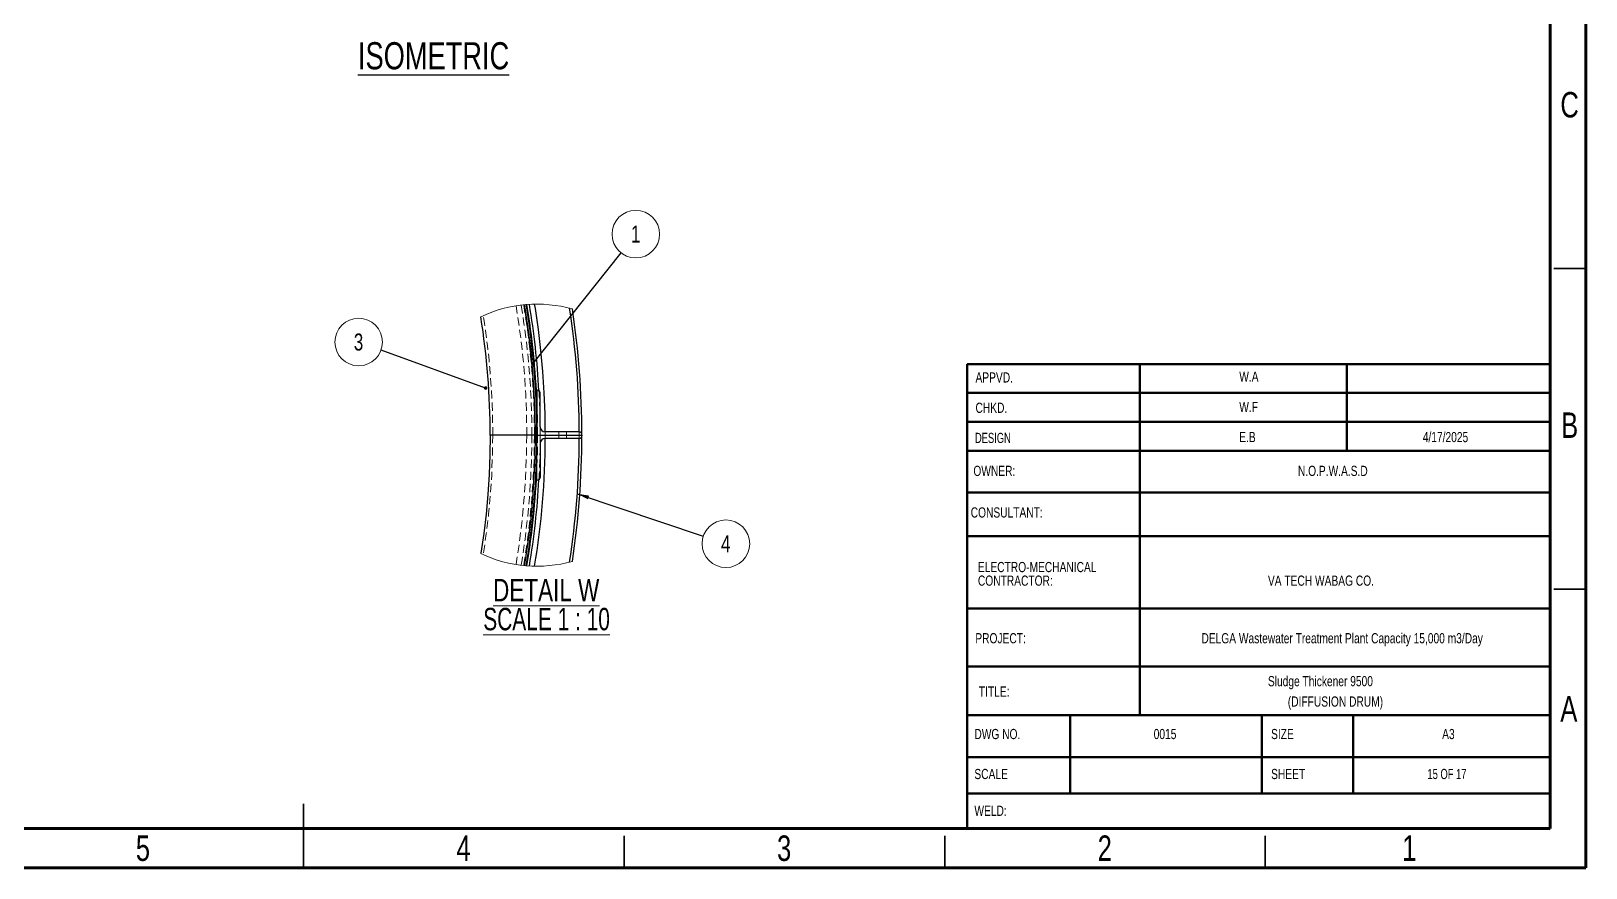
# Model space of a CAD drawing. Header units: millimetres. Extents: x 122 to 2816, y -707 to 556.
# Drawn here: x 1186.6 to 1429.1, y -703.7 to -573.1 of the extents above; entities that cross this region are included whole.
import ezdxf

# ---------------------------------------------------------------- set-up
doc = ezdxf.new("R2010")
doc.units = ezdxf.units.MM
doc.linetypes.add('HIDDEN', pattern=[1.905, 1.27, -0.635])
doc.layers.add('FORMAT', color=7, linetype='Continuous')
doc.styles.add('SLDTEXTSTYLE10', font='TXT', dxfattribs={"width": 0.6875})
doc.styles.add('SLDTEXTSTYLE16', font='TXT', dxfattribs={"width": 0.696429})
doc.styles.add('SLDTEXTSTYLE6', font='TXT', dxfattribs={"width": 0.687299})
doc.styles.add('SLDTEXTSTYLE7', font='TXT', dxfattribs={"width": 0.75})
doc.dimstyles.new('SLDDIMSTYLE0', dxfattribs={"dimtxt": 2.5, "dimasz": 1.852083, "dimexe": 0, "dimexo": 0.625, "dimgap": 0, "dimtad": 1, "dimdec": 0, "dimrnd": 1e-09, "dimtxsty": 'Standard', "dimsah": 1, "dimcen": 2.5, "dimazin": 3, "dimtfac": 1.852083, "dimtdec": 0, "dimtmove": 0, "dimatfit": 3, "dimfrac": 2})
doc.dimstyles.new('SLDDIMSTYLE1', dxfattribs={"dimtxt": 2.5, "dimasz": 0.569872, "dimexe": 0, "dimexo": 0.625, "dimgap": 0, "dimtad": 1, "dimdec": 0, "dimrnd": 1e-09, "dimtxsty": 'Standard', "dimblk1": 'DOT', "dimblk2": 'DOT', "dimsah": 1, "dimcen": 2.5, "dimazin": 3, "dimtfac": 0.569872, "dimtdec": 0, "dimtmove": 0, "dimatfit": 3, "dimldrblk": 'DOT', "dimfrac": 2})

# ---------------------------------------------------------------- blocks, each defined once
blk = doc.blocks.new('SW_NOTE_0_174')
at = {"color": 0, "linetype": 'Continuous', "lineweight": 0, "char_height": 1.5875, "attachment_point": 1, "style": 'SLDTEXTSTYLE7'}
for s, insert in [('ELECTRO-MECHANICAL', (0, 2.05)), ('CONTRACTOR:', (0, -0.07))]:
    blk.add_mtext(s, dxfattribs=dict(at, insert=insert))
blk = doc.blocks.new('SW_NOTE_0_186')
at = {"color": 0, "linetype": 'Continuous', "lineweight": 0, "char_height": 3.5, "attachment_point": 2}
for s, insert, style in [('\\LDETAIL W', (12.3, 4.51), 'SLDTEXTSTYLE7'), ('\\LSCALE 1 : 10', (12.36, -0.01), 'SLDTEXTSTYLE16')]:
    blk.add_mtext(s, dxfattribs=dict(at, insert=insert, style=style))
blk = doc.blocks.new('SW_NOTE_0_187')
at = {"color": 0, "linetype": 'Continuous', "lineweight": 0}
blk.add_circle((3.52, -1.18), 3.71, dxfattribs=at)
at = {"color": 0, "linetype": 'Continuous', "lineweight": 0, "insert": (3.49, 0.14), "char_height": 2.65, "attachment_point": 2, "style": 'SLDTEXTSTYLE7'}
blk.add_mtext('4', dxfattribs=at)
blk = doc.blocks.new('SW_NOTE_0_188')
at = {"color": 0, "linetype": 'Continuous', "lineweight": 0}
blk.add_circle((-3.49, 1.26), 3.71, dxfattribs=at)
at = {"color": 0, "linetype": 'Continuous', "lineweight": 0, "insert": (-3.51, 2.59), "char_height": 2.65, "attachment_point": 2, "style": 'SLDTEXTSTYLE7'}
blk.add_mtext('3', dxfattribs=at)
blk = doc.blocks.new('_Dot')
at = {"color": 0, "linetype": 'ByBlock', "lineweight": -2}
blk.add_line((-0.5, 0), (-1, 0), dxfattribs=at)
at = {"color": 0, "linetype": 'ByBlock', "const_width": 0.5}
blk.add_lwpolyline([(-0.25, 0, 1), (0.25, 0, 1)], format="xyb", close=True, dxfattribs=at)
blk = doc.blocks.new('SW_NOTE_0_189')
at = {"color": 0, "linetype": 'Continuous', "lineweight": 0}
blk.add_circle((2.3, 2.91), 3.71, dxfattribs=at)
at = {"color": 0, "linetype": 'Continuous', "lineweight": 0, "insert": (2.28, 4.24), "char_height": 2.65, "attachment_point": 2, "style": 'SLDTEXTSTYLE7'}
blk.add_mtext('1', dxfattribs=at)

msp = doc.modelspace()

# ---------------------------------------------------------------- linework, layer by layer
at = {"color": 7, "linetype": 'Continuous', "lineweight": 70}
for p, q in [((1429.075429, -416.713408), (1429.075429, -703.713408)), ((1423.477901, -420.579883), (1423.477901, -697.579883)), ((1423.477901, -697.579883), (1034.075429, -697.579883)), ((1429.075429, -703.713408), (1029.075429, -703.713408))]:
    msp.add_line(p, q, dxfattribs=at)
at = {"color": 7, "linetype": 'Continuous', "lineweight": 35}
for p, q in [((1424.075429, -610.213408), (1429.075429, -610.213408)), ((1424.075429, -660.213408), (1429.075429, -660.213408)), ((1229.075429, -703.714408), (1229.075429, -693.712408)), ((1229.075429, -698.713408), (1229.075429, -703.713408)), ((1279.075429, -698.713408), (1279.075429, -703.713408)), ((1329.075429, -698.713408), (1329.075429, -703.713408)), ((1379.075429, -698.713408), (1379.075429, -703.713408))]:
    msp.add_line(p, q, dxfattribs=at)
at = {"color": 7, "linetype": 'Continuous', "lineweight": 50}
for p, q in [((1332.588215, -625.114232), (1332.588215, -634.114232)), ((1423.477901, -625.114232), (1332.588215, -625.114232)), ((1359.523043, -629.614232), (1359.523043, -625.114232)), ((1391.814335, -638.614232), (1391.814335, -625.114232)), ((1423.477901, -629.614232), (1332.588215, -629.614232)), ((1359.523043, -634.114232), (1359.523043, -629.614232)), ((1332.588215, -634.114232), (1332.588215, -697.579883)), ((1423.477901, -634.114232), (1332.588215, -634.114232)), ((1359.523043, -638.614232), (1359.523043, -634.114232)), ((1423.477901, -638.614232), (1332.588215, -638.614232)), ((1359.523043, -679.88802), (1359.523043, -638.614232)), ((1423.477901, -645.114232), (1332.588215, -645.114232)), ((1423.477901, -651.951153), (1332.588215, -651.951153)), ((1423.477901, -663.254365), (1332.588215, -663.254365)), ((1423.477901, -672.283488), (1332.588215, -672.283488)), ((1332.588215, -679.88802), (1423.477901, -679.88802)), ((1348.632672, -692.079883), (1348.632672, -679.88802)), ((1378.515268, -692.079883), (1378.515268, -679.88802)), ((1392.785732, -692.079883), (1392.785732, -679.88802)), ((1332.588215, -686.416114), (1423.477901, -686.416114)), ((1332.588215, -692.079883), (1423.477901, -692.079883))]:
    msp.add_line(p, q, dxfattribs=at)
at = {"color": 7, "linetype": 'Continuous', "lineweight": 25}
for p, q in [((1265.490073, -629.19567), (1265.490073, -636.19567)), ((1265.590078, -629.19567), (1265.490073, -629.19567)), ((1265.990072, -634.89567), (1265.990072, -629.59567)), ((1265.190071, -636.19567), (1258.190078, -636.19567)), ((1265.190071, -636.19567), (1265.490073, -636.19567)), ((1265.490073, -636.19567), (1272.490078, -636.19567)), ((1265.490073, -643.19567), (1265.490073, -636.19567)), ((1265.990072, -637.49567), (1265.990072, -642.79567)), ((1272.090071, -635.69567), (1266.790074, -635.69567)), ((1272.090071, -636.69567), (1266.790074, -636.69567)), ((1272.490078, -636.19567), (1272.490078, -636.09567)), ((1272.490078, -636.19567), (1272.490078, -636.29567)), ((1265.590078, -643.19567), (1265.490073, -643.19567))]:
    msp.add_line(p, q, dxfattribs=at)
at = {"color": 7, "linetype": 'HIDDEN', "lineweight": 18}
for p, q in [((1268.890077, -635.69567), (1268.890077, -636.19567)), ((1268.890077, -636.19567), (1268.890077, -636.69567)), ((1270.090073, -636.19567), (1270.090073, -635.69567)), ((1270.090073, -636.69567), (1270.090073, -636.19567))]:
    msp.add_line(p, q, dxfattribs=at)
at = {"color": 7, "linetype": 'Continuous', "lineweight": 25, "flags": 128}
for points in [[(1263.509959, -615.845288), (1263.65481, -616.688291), (1264.123243, -619.919054), (1264.506954, -623.16097), (1264.805669, -626.411821), (1265.019172, -629.669376), (1265.147346, -632.931404), (1265.190071, -636.19567), (1265.147346, -639.459935), (1265.019172, -642.721963), (1264.805669, -645.979519), (1264.506954, -649.23037), (1264.123243, -652.472286), (1263.65481, -655.703048), (1263.509959, -656.546051)], [(1265.490073, -636.19567), (1265.447241, -632.923551), (1265.318769, -629.653676), (1265.104741, -626.388283), (1264.805311, -623.129612), (1264.420682, -619.879895), (1263.951117, -616.641362), (1263.809699, -615.818348)], [(1258.190078, -636.19567), (1258.149737, -639.276697), (1258.028764, -642.355612), (1257.82724, -645.430305), (1257.545298, -648.49867), (1257.183129, -651.558603), (1256.740993, -654.608006), (1256.730229, -654.670629)], [(1265.190071, -636.19567), (1265.147346, -639.459935), (1265.019172, -642.721963), (1264.805669, -645.979519), (1264.506954, -649.23037), (1264.123243, -652.472286), (1263.65481, -655.703048), (1263.509959, -656.546051)]]:
    msp.add_lwpolyline(points, dxfattribs=at)
at = {"color": 8, "linetype": 'Continuous', "lineweight": 25, "flags": 128}
msp.add_lwpolyline([(1266.789085, -635.695669), (1266.746789, -632.889521), (1266.616982, -629.585638), (1266.400737, -626.286286), (1266.098183, -622.993725), (1265.709561, -619.710211), (1265.235108, -616.437997), (1265.117329, -615.752579)], dxfattribs=at)
at = {"color": 7, "linetype": 'HIDDEN', "lineweight": 18, "flags": 128}
for points in [[(1265.590078, -636.19567), (1265.54721, -632.920934), (1265.490073, -631.19467)], [(1258.590072, -636.19567), (1258.549601, -639.287167), (1258.428222, -642.376546), (1258.226007, -645.461689), (1257.943112, -648.540482), (1257.579714, -651.610814), (1257.136065, -654.670579), (1257.106227, -654.84426)], [(1263.89007, -636.19567), (1263.847786, -639.425905), (1263.720959, -642.653927), (1263.509673, -645.877522), (1263.21407, -649.094481), (1262.834364, -652.302602), (1262.370819, -655.499683), (1262.219733, -656.378925)], [(1264.690071, -636.19567), (1264.647514, -639.446847), (1264.519864, -642.695795), (1264.307207, -645.940289), (1264.009696, -649.178105), (1263.627523, -652.407023), (1263.160962, -655.62483), (1263.012058, -656.49144)], [(1265.090078, -636.19567), (1265.047377, -639.457317), (1264.919311, -642.71673), (1264.705974, -645.971673), (1264.407498, -649.219916), (1264.024109, -652.459234), (1263.556045, -655.687403), (1263.410205, -656.536099)], [(1265.490073, -641.19667), (1265.54721, -639.470406), (1265.590078, -636.19567)], [(1266.789085, -636.69567), (1266.790074, -636.19567), (1266.789085, -635.695669)], [(1272.089118, -636.69567), (1272.090071, -636.19567), (1272.089118, -635.69567)], [(1272.490031, -636.301495), (1272.490078, -636.19567), (1272.490031, -636.089844)]]:
    msp.add_lwpolyline(points, dxfattribs=at)
at = {"color": 7, "linetype": 'Continuous', "lineweight": 18}
for centre, radius, start, end in [((1265.490075, -636.1957), 20.446519, 74.35447673, 115.36779177), ((1265.490075, -636.19563), 20.446527, 244.63221714, 285.64551435)]:
    msp.add_arc(centre, radius, start, end, dxfattribs=at)
at = {"color": 7, "linetype": 'HIDDEN', "lineweight": 18}
for centre, radius, start, end in [((1142.188356, -636.106614), 122.501748, 359.95834759, 9.4943545), ((1142.172942, -636.107555), 122.917168, 359.958927, 9.48352063), ((1140.997329, -636.169053), 117.592746, 359.98703117, 9.11171062), ((1142.191503, -636.106521), 121.698599, 359.95802866, 9.50383954), ((1140.475888, -636.196046), 125.514184, 0.00017194, 3.17061708), ((1140.456438, -636.194755), 125.533634, 356.8296286, 359.99958238)]:
    msp.add_arc(centre, radius, start, end, dxfattribs=at)
at = {"color": 7, "linetype": 'Continuous', "lineweight": 25}
for centre, radius, start, end in [((1142.168833, -636.107663), 123.021269, 359.95901201, 9.48017202), ((1142.913165, -636.001384), 123.069886, 3.14288889, 9.4555313), ((1140.684283, -636.185552), 117.505795, 359.9950665, 9.04092063), ((1142.189976, -636.128245), 130.300061, 0.01688551, 8.66094385), ((1265.59007, -629.595673), 0.400003, 0.00040982, 89.99884312), ((1266.790078, -634.895664), 0.800005, 180.00038802, 269.99972537), ((1142.151495, -636.282751), 123.338608, 350.53132101, 0.0404529), ((1266.790078, -637.495675), 0.800005, 90.00027463, 179.99961198), ((1142.189976, -636.263095), 130.300061, 351.33905615, 359.98311449), ((1272.090075, -636.095672), 0.400003, 0.00039302, 90.00057914), ((1272.090075, -636.295667), 0.400003, 269.99942086, 359.99960698), ((1144.795363, -636.597725), 121.179172, 350.49517075, 356.90640907), ((1265.59007, -642.795667), 0.400003, 270.00115688, 359.99959018)]:
    msp.add_arc(centre, radius, start, end, dxfattribs=at)
at = {"color": 8, "linetype": 'Continuous', "lineweight": 25}
for centre, radius, start, end in [((1142.669613, -636.037618), 122.915904, 2.25806698, 9.47178537), ((1141.968818, -636.134735), 130.12104, 0.19333244, 8.72615973), ((1142.035965, -636.279692), 124.753813, 350.60766637, 359.80895315), ((1141.968818, -636.256605), 130.12104, 351.27384027, 359.80666756), ((1142.669613, -636.353721), 122.915904, 350.52821463, 357.74193302)]:
    msp.add_arc(centre, radius, start, end, dxfattribs=at)

# ---------------------------------------------------------------- block references
at = {"color": 7, "linetype": 'Continuous', "lineweight": 0}
for name, p in [('SW_NOTE_0_189', (1278.599332, -607.739675)), ('SW_NOTE_0_188', (1241.171306, -622.92431)), ('SW_NOTE_0_187', (1291.431009, -651.951933)), ('SW_NOTE_0_174', (1334.255569, -658.027028)), ('SW_NOTE_0_186', (1254.625431, -663.126246))]:
    msp.add_blockref(name, p, dxfattribs=at)

# ---------------------------------------------------------------- texts
for s, insert, char_height, attachment_point, style in [('C', (1426.534088, -582.653254), 3.96875, 2, 'SLDTEXTSTYLE7'), ('APPVD.', (1333.880202, -626.394408), 1.5875, 1, 'SLDTEXTSTYLE7'), ('W.A', (1375.013639, -626.262536), 1.5875, 1, 'SLDTEXTSTYLE7'), ('CHKD.', (1333.880202, -631.128111), 1.5875, 1, 'SLDTEXTSTYLE7'), ('W.F', (1375.013639, -630.996239), 1.5875, 1, 'SLDTEXTSTYLE7'), ('B', (1426.546031, -632.653254), 3.96875, 2, 'SLDTEXTSTYLE7'), ('DESIGN', (1333.793882, -635.829917), 1.5875, 1, 'SLDTEXTSTYLE6'), ('E.B', (1375.013639, -635.698045), 1.5875, 1, 'SLDTEXTSTYLE7'), ('OWNER:', (1333.548554, -640.97079), 1.5875, 1, 'SLDTEXTSTYLE7'), ('CONSULTANT:', (1333.129379, -647.459371), 1.5875, 1, 'SLDTEXTSTYLE7'), ('PROJECT:', (1333.854459, -667.082803), 1.5875, 1, 'SLDTEXTSTYLE7'), ('Sludge Thickener 9500', (1379.484557, -673.779691), 1.5875, 1, 'SLDTEXTSTYLE7'), ('TITLE:', (1334.401265, -675.402471), 1.5875, 1, 'SLDTEXTSTYLE7'), ('A', (1426.415117, -676.903254), 3.96875, 2, 'SLDTEXTSTYLE7'), ('DWG NO.', (1333.706917, -682.029852), 1.5875, 1, 'SLDTEXTSTYLE7'), ('SIZE', (1379.982703, -682.029852), 1.5875, 1, 'SLDTEXTSTYLE7'), ('SCALE', (1333.706917, -688.266201), 1.5875, 1, 'SLDTEXTSTYLE7'), ('SHEET', (1379.982703, -688.266201), 1.5875, 1, 'SLDTEXTSTYLE7'), ('WELD:', (1333.706917, -694.005959), 1.5875, 1, 'SLDTEXTSTYLE7'), ('5', (1204.035466, -698.653254), 3.96875, 2, 'SLDTEXTSTYLE7'), ('4', (1254.035466, -698.653254), 3.96875, 2, 'SLDTEXTSTYLE7'), ('3', (1304.035466, -698.653254), 3.96875, 2, 'SLDTEXTSTYLE7'), ('2', (1354.035466, -698.653254), 3.96875, 2, 'SLDTEXTSTYLE7'), ('1', (1401.535466, -698.653254), 3.96875, 2, 'SLDTEXTSTYLE7')]:
    msp.add_mtext(s, dxfattribs=dict(at, insert=insert, char_height=char_height, attachment_point=attachment_point, style=style))
at = {"layer": 'FORMAT'}
for s, insert, char_height, attachment_point, style in [('\\LISOMETRIC', (1237.568047, -574.879116), 4.23333333, 1, 'SLDTEXTSTYLE7'), ('4/17/2025', (1403.636869, -635.698045), 1.5875, 1, 'SLDTEXTSTYLE7'), ('N.O.P.W.A.S.D', (1384.166215, -640.97079), 1.5875, 1, 'SLDTEXTSTYLE7'), ('VA TECH WABAG CO.', (1379.484557, -658.0973), 1.5875, 1, 'SLDTEXTSTYLE7'), ('DELGA Wastewater Treatment Plant Capacity 15,000 m3/Day', (1391.060626, -667.082803), 1.5875, 2, 'SLDTEXTSTYLE7'), ('(DIFFUSION DRUM)', (1390.013753, -676.961247), 1.5875, 2, 'SLDTEXTSTYLE7'), ('0015', (1361.668283, -682.029852), 1.5875, 1, 'SLDTEXTSTYLE7'), ('A3', (1406.655217, -682.029852), 1.5875, 1, 'SLDTEXTSTYLE7'), ('15 OF 17', (1404.363999, -688.266201), 1.5875, 1, 'SLDTEXTSTYLE10')]:
    msp.add_mtext(s, dxfattribs=dict(at, insert=insert, char_height=char_height, attachment_point=attachment_point, style=style))

# ---------------------------------------------------------------- leaders
at = {"color": 7, "linetype": 'Continuous', "lineweight": 0}
for points, dimstyle in [([(1264.860632, -625.079334), (1278.599332, -607.739675)], 'SLDDIMSTYLE1'), ([(1257.480699, -628.837495), (1241.171306, -622.92431)], 'SLDDIMSTYLE1'), ([(1271.772801, -645.328321), (1291.431009, -651.951933)], 'SLDDIMSTYLE0')]:
    msp.add_leader(points, dimstyle=dimstyle, dxfattribs=at)

doc.saveas('drawing.dxf')
